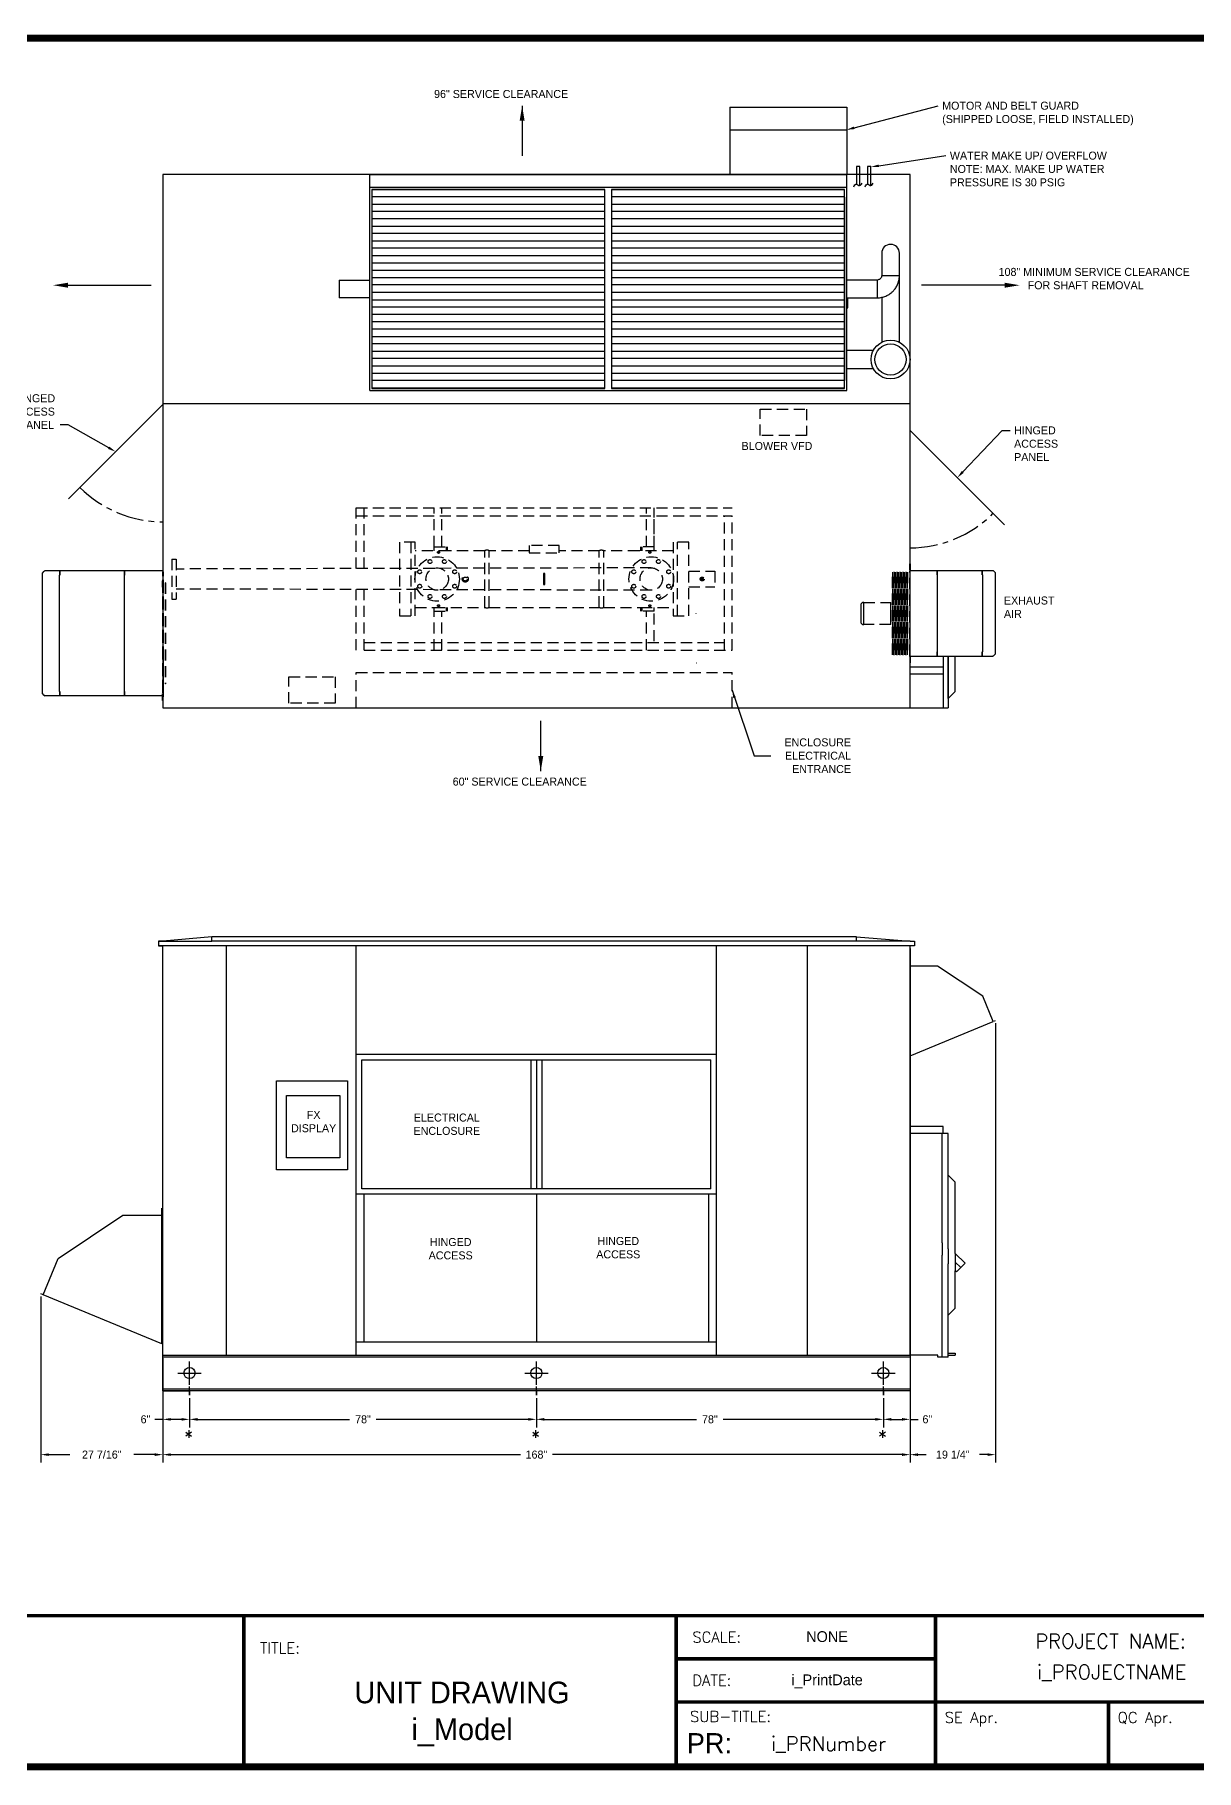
# Model space of a CAD drawing. Header units: inches. Extents: x -268 to 373, y -127 to 277.
# Drawn here: x -51 to 210.2, y -118.4 to 272 of the extents above; entities that cross this region are included whole.
import ezdxf
from ezdxf.enums import TextEntityAlignment as Align

# ---------------------------------------------------------------- set-up
doc = ezdxf.new("R2010")
doc.units = ezdxf.units.IN
doc.header["$MEASUREMENT"] = 0
doc.linetypes.add('CENTER', pattern=[2, 1.25, -0.25, 0.25, -0.25])
doc.linetypes.add('HIDDEN', pattern=[0.375, 0.25, -0.125])
doc.layers.get('0').update_dxf_attribs({"color": 10})
doc.layers.get('Defpoints').update_dxf_attribs({"color": 10})
doc.styles.add('ROMANS', font='romans.shx', dxfattribs={"height": 0.125})
doc.styles.add('SIMPLEX', font='SIMPLEX')
doc.dimstyles.new('STANDARD$0', dxfattribs={"dimtxt": 1, "dimasz": 1, "dimexe": 0.5, "dimexo": 0.5, "dimgap": 1, "dimtad": 0, "dimtih": 1, "dimtoh": 1, "dimdec": 6, "dimzin": 0, "dimdsep": 46, "dimlunit": 5, "dimtxsty": 'Standard', "dimcen": -0.0625, "dimadec": 0, "dimazin": 0, "dimtfac": 1, "dimtdec": 4, "dimtofl": 0, "dimtmove": 0, "dimatfit": 3, "dimfxl": 1, "dimtolj": 1, "dimtzin": 0, "dimarcsym": 0})

# ---------------------------------------------------------------- blocks, each defined once
blk = doc.blocks.new('*D18')
at = {"color": 0, "lineweight": -2, "ltscale": 5}
for p, q in [((145.83, 66.44), (145.83, -49.21)), ((165.07, 49.62), (165.07, -49.21)), ((147.63, -47.41), (149.45, -47.41)), ((163.27, -47.41), (161.45, -47.41))]:
    blk.add_line(p, q, dxfattribs=at)
at = {"color": 0, "ltscale": 5}
for points in [[(147.63, -47.11), (147.63, -47.71), (145.83, -47.41)], [(163.27, -47.11), (163.27, -47.71), (165.07, -47.41)]]:
    blk.add_solid(points, dxfattribs=at)
at = {"layer": 'Defpoints', "color": 0, "ltscale": 5}
for p in [(145.83, 67.06), (165.07, 50.25), (165.07, -47.41)]:
    blk.add_point(p, dxfattribs=at)
at = {"color": 0, "ltscale": 5, "insert": (155.45, -47.41), "char_height": 1.8, "attachment_point": 5}
blk.add_mtext('\\A1;19 1/4"', dxfattribs=at)
blk = doc.blocks.new('*D19')
at = {"color": 0, "lineweight": -2, "ltscale": 5}
for p, q in [((-49.61, -11.84), (-49.61, -49.21)), ((-22.17, -25.69), (-22.17, -49.21)), ((-47.81, -47.41), (-43.09, -47.41)), ((-23.97, -47.41), (-28.69, -47.41))]:
    blk.add_line(p, q, dxfattribs=at)
at = {"color": 0, "ltscale": 5}
for points in [[(-47.81, -47.11), (-47.81, -47.71), (-49.61, -47.41)], [(-23.97, -47.11), (-23.97, -47.71), (-22.17, -47.41)]]:
    blk.add_solid(points, dxfattribs=at)
at = {"layer": 'Defpoints', "color": 0, "ltscale": 5}
for p in [(-49.61, -11.21), (-22.17, -25.06), (-22.17, -47.41)]:
    blk.add_point(p, dxfattribs=at)
at = {"color": 0, "ltscale": 5, "insert": (-35.89, -47.41), "char_height": 1.8, "attachment_point": 5}
blk.add_mtext('\\A1;27 7/16"', dxfattribs=at)

msp = doc.modelspace()

# ---------------------------------------------------------------- linework, layer by layer
at = {"color": 1, "ltscale": 5}
for p, q in [((58.62512, 255.98064), (58.62512, 244.6982)), ((134.51345, 242.30837), (133.78188, 242.30837)), ((133.78188, 242.30837), (133.78188, 238.37677)), ((134.51345, 238.01037), (134.51345, 242.30837)), ((137.0378, 242.30837), (136.30623, 242.30837)), ((136.30623, 242.30837), (136.30623, 238.37677)), ((137.0378, 238.01037), (137.0378, 242.30837)), ((145.83454, 240.52976), (-22.16546, 240.52976)), ((-22.16546, 240.52976), (-22.16546, 120.52976)), ((145.83454, 120.52976), (145.83454, 240.52976)), ((-45.04194, 215.60844), (-24.76826, 215.60844)), ((168.71101, 215.60844), (148.43733, 215.60844)), ((-22.16546, 188.77364), (-43.37867, 167.56044)), ((145.83454, 188.90476), (-22.16546, 188.90476)), ((145.83454, 182.90476), (167.04774, 161.69155)), ((145.77829, 151.50459), (145.77829, 152.94109)), ((145.77829, 152.94109), (145.84079, 152.94109)), ((145.84079, 151.50459), (145.84079, 152.94109)), ((145.84179, 152.94109), (145.84179, 151.50359)), ((-49.23241, 150.88484), (-48.82914, 151.32134)), ((-49.23241, 123.75784), (-49.23241, 150.88484)), ((-48.82914, 151.32134), (-48.77231, 151.32134)), ((-22.04146, 151.38384), (-48.71365, 151.38384)), ((-45.4041, 124.25884), (-45.4041, 150.38384)), ((-45.40373, 124.25884), (-45.40373, 150.38384)), ((-45.35523, 151.32034), (-45.35523, 150.38384)), ((-45.35486, 151.32034), (-45.35523, 151.32034)), ((-45.35523, 150.38384), (-45.35486, 150.38384)), ((-45.35486, 150.38384), (-45.35486, 151.32034)), ((-30.77527, 124.25884), (-30.77527, 150.38384)), ((-30.77471, 124.25884), (-30.77471, 150.38384)), ((-30.75692, 151.32034), (-30.75692, 150.38384)), ((-30.75636, 151.32034), (-30.75636, 151.32134)), ((-30.75636, 150.38384), (-30.75636, 151.32034)), ((-22.22896, 147.69664), (-22.22896, 149.13414)), ((-22.16546, 149.13414), (-22.22796, 149.13414)), ((-22.22796, 147.69764), (-22.22796, 149.13414)), ((-22.16546, 151.79728), (-22.16546, 123.67028)), ((-22.16546, 147.69764), (-22.16546, 149.13414)), ((145.84079, 151.50459), (145.77829, 151.50459)), ((145.77829, 151.50459), (145.77829, 132.12759)), ((145.84179, 151.50359), (145.84179, 151.44109)), ((145.84179, 151.44109), (164.43003, 151.44109)), ((145.84179, 151.44009), (151.9024, 151.44009)), ((151.9024, 151.44009), (151.9024, 151.44109)), ((151.9024, 150.50359), (151.9024, 151.44009)), ((151.90296, 151.44009), (162.08699, 151.44009)), ((151.90296, 151.44009), (151.90296, 150.50359)), ((151.92075, 150.50359), (151.92075, 133.12859)), ((151.92131, 150.50359), (151.92131, 133.12859)), ((162.08699, 150.50359), (162.08699, 151.44009)), ((162.08699, 151.44009), (162.08735, 151.44009)), ((162.08735, 150.50359), (162.08699, 150.50359)), ((162.08735, 151.44009), (164.43095, 151.44009)), ((162.08735, 151.44009), (162.08735, 150.50359)), ((162.13586, 150.50359), (162.13586, 133.12859)), ((162.13623, 150.50359), (162.13623, 133.12859)), ((164.43095, 151.44009), (164.48869, 151.44009)), ((164.48869, 151.44109), (164.54551, 151.44109)), ((164.54551, 151.44109), (164.94879, 151.00459)), ((164.94879, 151.00459), (164.94879, 132.62759)), ((-22.22896, 147.69664), (-22.22896, 147.63414)), ((-22.22796, 147.69764), (-22.16546, 147.69764)), ((-21.97796, 123.04597), (-21.97796, 133.04597)), ((151.9024, 133.12859), (151.9024, 132.19209)), ((151.90296, 132.19209), (151.90296, 133.12859)), ((162.08699, 133.12859), (162.08699, 132.19209)), ((162.08735, 133.12859), (162.08699, 133.12859)), ((162.08735, 132.19209), (162.08735, 133.12859)), ((97.77829, 130.69109), (97.84079, 130.69109)), ((145.84079, 132.12759), (145.77829, 132.12759)), ((145.77829, 132.12759), (145.77829, 130.69109)), ((145.77829, 130.69109), (145.84079, 130.69109)), ((145.84079, 132.12759), (145.84079, 130.69109)), ((145.84179, 132.19209), (151.9024, 132.19209)), ((145.84179, 132.12859), (145.84179, 132.19109)), ((145.84179, 132.19109), (164.43003, 132.19109)), ((145.84179, 132.12859), (145.84179, 130.69109)), ((151.9024, 132.19209), (151.9024, 132.19109)), ((151.90296, 132.19209), (162.08699, 132.19209)), ((162.08699, 132.19209), (162.08735, 132.19209)), ((162.08735, 132.19209), (164.43095, 132.19209)), ((164.43095, 132.19209), (164.48869, 132.19209)), ((164.54551, 132.19109), (164.48869, 132.19109)), ((164.94879, 132.62759), (164.54551, 132.19109)), ((-48.82914, 123.32134), (-49.23241, 123.75784)), ((-48.77231, 123.32134), (-48.82914, 123.32134)), ((-48.71458, 123.32234), (-48.77232, 123.32234)), ((-48.71365, 123.25884), (-48.71365, 123.32134)), ((-22.04146, 123.25884), (-48.71365, 123.25884)), ((-45.35523, 123.32234), (-45.35523, 124.25884)), ((-45.35523, 124.25884), (-45.35486, 124.25884)), ((-45.35486, 123.32234), (-45.35523, 123.32234)), ((-45.35486, 124.25884), (-45.35486, 123.32234)), ((-30.75692, 123.32234), (-30.75692, 124.25884)), ((-30.75636, 124.25884), (-30.75636, 123.32234)), ((-30.75636, 123.32234), (-30.75636, 123.32134)), ((-22.22896, 123.67128), (-22.22896, 123.73378)), ((-22.22896, 122.23378), (-22.22896, 123.67128)), ((-22.22796, 123.67028), (-22.16546, 123.67028)), ((-22.22796, 123.67028), (-22.22796, 122.23378)), ((-22.16546, 122.23378), (-22.22796, 122.23378)), ((-22.16546, 123.67028), (-22.16546, 122.23378)), ((-22.16546, 120.52976), (145.83454, 120.52976)), ((62.8139, 106.32776), (62.8139, 117.6102)), ((-22.16546, 68.06058), (-23.16546, 68.06058)), ((-23.16546, 68.06058), (-23.16546, 67.06058)), ((-23.16546, 68.06058), (-11.16546, 68.06058)), ((-23.16546, 67.06058), (-22.16546, 67.06058)), ((146.83454, 67.06058), (-23.16546, 67.06058)), ((-11.16546, 69.06058), (-22.16546, 68.06058)), ((-22.16546, -25.06442), (-22.16546, 67.06058)), ((-11.16546, 68.06058), (-11.16546, 69.06058)), ((133.83454, 69.06058), (-11.16546, 69.06058)), ((133.83454, 68.06058), (-11.16546, 68.06058)), ((-7.84574, -25.06442), (-7.84574, 67.06058)), ((21.33454, -25.06442), (21.33454, 67.06058)), ((102.33454, -25.06442), (102.33454, 67.06058)), ((122.8023, -25.06442), (122.8023, 67.06058)), ((133.83454, 68.06058), (133.83454, 69.06058)), ((133.83454, 69.06058), (145.83454, 68.06058)), ((145.83454, 68.06058), (133.83454, 68.06058)), ((145.83454, 68.06058), (146.83454, 68.06058)), ((145.83454, -25.06442), (145.83454, 67.06058)), ((146.83454, 68.06058), (146.83454, 67.06058)), ((152.02115, 62.49371), (145.96054, 62.49371)), ((162.20518, 55.68896), (152.02115, 62.49371)), ((164.54878, 50.03102), (162.20518, 55.68896)), ((145.89704, 42.30521), (164.54878, 50.03102)), ((164.66426, 50.08085), (165.06754, 50.2479)), ((21.33454, 42.64659), (102.33454, 42.64659)), ((22.58454, 41.39659), (101.08454, 41.39659)), ((22.58454, 12.39659), (22.58454, 41.39659)), ((60.58454, 41.39659), (60.58454, 12.39659)), ((61.83454, 41.39659), (61.83454, 12.39659)), ((63.08454, 41.39659), (63.08454, 12.39659)), ((101.08454, 12.39659), (101.08454, 41.39659)), ((101.08454, 12.39659), (22.58454, 12.39659)), ((-22.35296, 6.56308), (-22.35296, 7.99958)), ((102.33454, 11.14659), (21.33454, 11.14659)), ((23.08454, -22.06442), (23.08454, 11.14659)), ((100.58454, -22.06442), (100.58454, 11.14659)), ((-45.7293, -3.31795), (-31.13136, 6.43608)), ((-31.13136, 6.43608), (-22.41646, 6.43608)), ((-22.41646, 6.43608), (-22.41546, 6.43608)), ((-22.35296, 6.43608), (-22.41546, 6.43608)), ((-22.35296, -22.50242), (-22.35296, 6.43608)), ((-49.08865, -11.42814), (-45.7293, -3.31795)), ((-49.20414, -11.3783), (-49.60741, -11.21126)), ((-49.14732, -11.40384), (-49.08865, -11.42814)), ((-22.41646, -22.47612), (-49.08865, -11.42814)), ((-22.35296, -22.50242), (-22.41546, -22.50242)), ((21.33454, -22.06442), (102.33454, -22.06442)), ((-22.16546, -25.06442), (145.83454, -25.06442)), ((-22.16546, -33.06442), (-22.16546, -25.06442)), ((-22.16546, -25.43942), (145.83454, -25.43942)), ((145.83454, -25.06442), (145.83454, -33.06442)), ((145.83454, -32.68942), (-22.16546, -32.68942)), ((145.83454, -33.06442), (-22.16546, -33.06442)), ((-22.16546, -33.06442), (-16.16546, -33.06442)), ((-22.16546, -33.68942), (-22.16546, -41.26802)), ((-22.16546, -34.31442), (-22.16546, -49.20749)), ((-16.16546, -34.06442), (-16.16546, -32.06442)), ((-16.16546, -33.06442), (-16.16546, -34.06442)), ((-16.16546, -34.68942), (-16.16546, -41.26802)), ((61.83454, -34.06442), (61.83454, -32.06442)), ((61.83454, -33.06442), (61.83454, -34.06442)), ((61.83454, -34.68942), (61.83454, -41.26802)), ((139.83454, -34.06442), (139.83454, -32.06442)), ((145.83454, -33.06442), (139.83454, -33.06442)), ((139.83454, -33.06442), (139.83454, -34.06442)), ((139.83454, -34.68942), (139.83454, -41.26802)), ((145.83454, -33.68942), (145.83454, -41.26802)), ((145.83454, -34.31442), (145.83454, -49.20749)), ((-16.16546, -35.31442), (-16.16546, -41.26802)), ((61.83454, -35.31442), (61.83454, -41.26802)), ((139.83454, -35.31442), (139.83454, -41.26802)), ((-22.16546, -39.46802), (-23.96546, -39.46802)), ((-17.96546, -39.46802), (-20.36546, -39.46802)), ((-14.36546, -39.46802), (19.83454, -39.46802)), ((60.03454, -39.46802), (25.83454, -39.46802)), ((63.63454, -39.46802), (97.83454, -39.46802)), ((138.03454, -39.46802), (103.83454, -39.46802)), ((141.63454, -39.46802), (144.03454, -39.46802)), ((145.83454, -39.46802), (147.63454, -39.46802)), ((-20.36546, -47.40749), (58.23454, -47.40749)), ((144.03454, -47.40749), (65.43454, -47.40749))]:
    msp.add_line(p, q, dxfattribs=at)
at = {"color": 1, "linetype": 'Continuous'}
for p, q in [((105.35049, 255.65476), (105.35049, 250.56376)), ((105.35049, 255.65476), (131.60049, 255.65476)), ((131.60049, 255.65476), (131.60049, 250.56376)), ((105.35049, 250.56376), (131.60049, 250.56376)), ((105.35049, 250.56376), (105.35049, 240.52976)), ((131.60049, 250.56376), (131.60049, 240.52976)), ((24.35049, 240.52976), (131.60049, 240.52976)), ((24.35049, 237.65476), (24.35049, 240.52976)), ((131.60049, 237.65476), (131.60049, 240.52976)), ((24.35049, 235.40476), (24.35049, 237.65476)), ((24.35049, 237.65476), (131.60049, 237.65476)), ((24.36649, 235.40476), (24.35049, 235.40476)), ((24.35049, 194.15476), (24.35049, 235.40476)), ((24.36649, 194.15476), (24.36649, 235.40476)), ((77.22549, 237.15476), (24.85049, 237.15476)), ((24.85049, 237.15476), (24.85049, 192.40476)), ((77.22549, 237.08462), (24.87376, 237.08462)), ((77.22549, 235.48462), (24.87376, 235.48462)), ((77.22549, 192.40476), (77.22549, 237.15476)), ((131.10049, 237.15476), (78.72549, 237.15476)), ((78.72549, 237.15476), (78.72549, 192.40476)), ((131.10049, 237.08462), (78.74876, 237.08462)), ((131.10049, 235.48462), (78.74876, 235.48462)), ((131.10049, 192.40476), (131.10049, 237.15476)), ((131.58449, 235.40476), (131.60049, 235.40476)), ((131.58449, 194.15476), (131.58449, 235.40476)), ((131.60049, 235.40476), (131.60049, 237.65476)), ((131.60049, 194.15476), (131.60049, 235.40476)), ((77.22549, 233.79573), (24.87376, 233.79573)), ((77.22549, 232.19573), (24.87376, 232.19573)), ((77.22549, 230.50684), (24.87376, 230.50684)), ((131.10049, 233.79573), (78.74876, 233.79573)), ((131.10049, 232.19573), (78.74876, 232.19573)), ((131.10049, 230.50684), (78.74876, 230.50684)), ((77.22549, 228.81795), (24.87376, 228.81795)), ((77.22549, 227.21795), (24.87376, 227.21795)), ((131.10049, 228.81795), (78.74876, 228.81795)), ((131.10049, 227.21795), (78.74876, 227.21795)), ((77.22549, 225.52906), (24.87376, 225.52906)), ((77.22549, 223.92906), (24.87376, 223.92906)), ((131.10049, 225.52906), (78.74876, 225.52906)), ((131.10049, 223.92906), (78.74876, 223.92906)), ((139.45949, 222.79567), (139.45949, 219.79567)), ((143.45949, 219.79567), (143.45949, 222.79567)), ((77.22549, 222.24017), (24.87376, 222.24017)), ((77.22549, 220.55129), (24.87376, 220.55129)), ((77.22549, 218.95129), (24.87376, 218.95129)), ((131.10049, 222.24017), (78.74876, 222.24017)), ((131.10049, 220.55129), (78.74876, 220.55129)), ((131.10049, 218.95129), (78.74876, 218.95129)), ((139.45949, 219.79567), (139.45949, 217.79567)), ((143.45949, 217.79567), (143.45949, 219.79567)), ((17.47549, 216.77976), (17.47549, 212.77968)), ((17.47549, 216.77976), (24.35049, 216.77976)), ((77.22549, 217.2624), (24.87376, 217.2624)), ((77.22549, 215.6624), (24.87376, 215.6624)), ((131.10049, 217.2624), (78.74876, 217.2624)), ((131.10049, 215.6624), (78.74876, 215.6624)), ((138.47549, 216.77976), (131.60049, 216.77976)), ((138.47549, 216.77976), (138.47549, 212.77968)), ((139.45949, 217.79567), (143.45957, 217.79567)), ((143.45949, 202.796), (143.45949, 217.79567)), ((24.35049, 212.77976), (17.47549, 212.77976)), ((77.22549, 213.97351), (24.87376, 213.97351)), ((77.22549, 212.28462), (24.87376, 212.28462)), ((131.10049, 213.97351), (78.74876, 213.97351)), ((131.10049, 212.28462), (78.74876, 212.28462)), ((131.60049, 212.77976), (138.47549, 212.77976)), ((131.85049, 212.52976), (131.60049, 212.52976)), ((131.85049, 210.52976), (131.85049, 212.52976)), ((139.45949, 212.88131), (139.45949, 202.7959)), ((77.22549, 210.68462), (24.87376, 210.68462)), ((77.22549, 208.99573), (24.87376, 208.99573)), ((77.22549, 207.39573), (24.87376, 207.39573)), ((131.10049, 210.68462), (78.74876, 210.68462)), ((131.10049, 208.99573), (78.74876, 208.99573)), ((131.10049, 207.39573), (78.74876, 207.39573)), ((131.60049, 210.52976), (131.85049, 210.52976)), ((77.22549, 205.70684), (24.87376, 205.70684)), ((77.22549, 204.01795), (24.87376, 204.01795)), ((131.10049, 205.70684), (78.74876, 205.70684)), ((131.10049, 204.01795), (78.74876, 204.01795)), ((77.22549, 202.41795), (24.87376, 202.41795)), ((77.22549, 200.72906), (24.87376, 200.72906)), ((77.22549, 199.12906), (24.87376, 199.12906)), ((131.10049, 202.41795), (78.74876, 202.41795)), ((131.10049, 200.72906), (78.74876, 200.72906)), ((131.10049, 199.12906), (78.74876, 199.12906)), ((137.56844, 200.90476), (131.60049, 200.90476)), ((77.22549, 197.44017), (24.87376, 197.44017)), ((77.22549, 195.75129), (24.87376, 195.75129)), ((131.10049, 197.44017), (78.74876, 197.44017)), ((131.10049, 195.75129), (78.74876, 195.75129)), ((131.60049, 196.90476), (137.56844, 196.90476)), ((24.35049, 191.90476), (24.35049, 194.15476)), ((24.36649, 194.15476), (24.35049, 194.15476)), ((24.35049, 191.90476), (131.60049, 191.90476)), ((24.85049, 192.40476), (77.22549, 192.40476)), ((77.22549, 194.15129), (24.87376, 194.15129)), ((77.22549, 192.4624), (24.87376, 192.4624)), ((78.72549, 192.40476), (131.10049, 192.40476)), ((131.10049, 194.15129), (78.74876, 194.15129)), ((131.10049, 192.4624), (78.74876, 192.4624)), ((131.58449, 194.15476), (131.60049, 194.15476)), ((131.60049, 191.90476), (131.60049, 194.15476))]:
    msp.add_line(p, q, dxfattribs=at)
at = {"color": 1, "linetype": 'HIDDEN', "ltscale": 10}
for p, q in [((112.17334, 187.73381), (122.55312, 187.73381)), ((112.17334, 181.80683), (112.17334, 187.73381)), ((122.55312, 187.73381), (122.55312, 181.80683)), ((122.55312, 181.80683), (112.17334, 181.80683)), ((21.33454, 165.52976), (105.83454, 165.52976)), ((21.33454, 151.88327), (21.33454, 165.52976)), ((23.08454, 151.88774), (23.08454, 165.52976)), ((38.83454, 156.77976), (38.83454, 165.52976)), ((40.58454, 156.77976), (40.58454, 165.52976)), ((86.58454, 156.77976), (86.58454, 165.52976)), ((88.33454, 155.90476), (88.33454, 165.52976)), ((88.33454, 156.77976), (88.33454, 165.52976)), ((21.33454, 163.77976), (105.83454, 163.77976)), ((104.08454, 133.52976), (104.08454, 163.77976)), ((105.83454, 133.52976), (105.83454, 163.77976)), ((31.08454, 157.84226), (31.08454, 141.21726)), ((34.58454, 157.84226), (31.08454, 157.84226)), ((33.58454, 157.84226), (33.58454, 141.21726)), ((34.58454, 141.21726), (34.58454, 157.84226)), ((38.83454, 155.90476), (38.83454, 156.77976)), ((38.83454, 156.77976), (41.83454, 156.77976)), ((41.58454, 155.90476), (41.58454, 156.77976)), ((41.83454, 155.90476), (41.83454, 156.77976)), ((60.21204, 157.05976), (60.20954, 155.40476)), ((66.96204, 157.05976), (60.21204, 157.05976)), ((66.95954, 155.40476), (66.96204, 157.05976)), ((85.33454, 155.90476), (85.33454, 156.77976)), ((88.33454, 156.77976), (85.33454, 156.77976)), ((85.58454, 155.90476), (85.58454, 156.77976)), ((88.33454, 155.90476), (88.33454, 156.77976)), ((92.58454, 157.84226), (92.58454, 141.21726)), ((96.08454, 157.84226), (92.58454, 157.84226)), ((93.58454, 141.21726), (93.58454, 157.84226)), ((96.08454, 141.21726), (96.08454, 157.84226)), ((-20.16546, 154.02976), (-20.16546, 145.02976)), ((-20.16546, 154.02976), (-19.16546, 154.02976)), ((-19.16546, 154.02976), (-19.16546, 145.02976)), ((42.30354, 155.90476), (34.58454, 155.90476)), ((50.20954, 155.90476), (42.30354, 155.90476)), ((50.20954, 143.15476), (50.20954, 155.90476)), ((51.20954, 143.15476), (51.20954, 155.90476)), ((60.20954, 155.90476), (51.20954, 155.90476)), ((60.20954, 155.40476), (66.95954, 155.40476)), ((75.95954, 155.90476), (66.95954, 155.90476)), ((75.95954, 143.15476), (75.95954, 155.90476)), ((84.86554, 155.90476), (76.95954, 155.90476)), ((76.95954, 143.15476), (76.95954, 155.90476)), ((92.58454, 155.90476), (84.86554, 155.90476)), ((-22.16546, 124.37733), (-22.16546, 151.12733)), ((-22.16546, 123.94634), (-22.16546, 150.69634)), ((-21.97796, 150.69634), (-22.16546, 150.69634)), ((-21.97796, 124.37733), (-21.97796, 151.12733)), ((-21.97796, 123.94634), (-21.97796, 150.69634)), ((-21.54046, 148.69634), (-21.66546, 148.69634)), ((-21.66546, 148.69634), (-21.66546, 125.94634)), ((-21.54046, 148.69634), (-21.54046, 125.94634)), ((87.64704, 152.05276), (-19.16546, 151.77976)), ((63.45954, 150.77976), (63.45954, 148.27976)), ((63.70954, 150.77976), (63.45954, 150.77976)), ((63.70954, 148.27976), (63.70954, 150.77976)), ((96.08454, 151.27976), (101.96454, 151.27976)), ((101.96454, 151.27976), (101.96454, 147.77976)), ((141.86891, 132.50008), (141.86891, 151.06258)), ((141.92516, 151.06258), (141.92516, 132.50008)), ((142.20641, 132.50008), (142.20641, 151.06258)), ((142.26266, 151.06258), (142.26266, 132.50008)), ((142.54391, 132.50008), (142.54391, 151.06258)), ((142.60016, 151.06258), (142.60016, 132.50008)), ((142.88141, 132.50008), (142.88141, 151.06258)), ((142.93766, 151.06258), (142.93766, 132.50008)), ((143.21891, 132.50008), (143.21891, 151.06258)), ((143.27516, 151.06258), (143.27516, 132.50008)), ((143.55641, 132.50008), (143.55641, 151.06258)), ((143.61266, 151.06258), (143.61266, 132.50008)), ((143.89391, 132.50008), (143.89391, 151.06258)), ((143.95016, 151.06258), (143.95016, 132.50008)), ((144.23141, 132.50008), (144.23141, 151.06258)), ((144.28766, 151.06258), (144.28766, 132.50008)), ((144.56891, 132.50008), (144.56891, 151.06258)), ((144.62516, 151.06258), (144.62516, 132.50008)), ((144.90641, 132.50008), (144.90641, 151.06258)), ((144.96266, 151.06258), (144.96266, 132.50008)), ((145.24391, 132.50008), (145.24391, 151.06258)), ((145.30016, 151.06258), (145.30016, 132.50008)), ((145.83454, 151.28758), (145.77829, 151.28758)), ((145.77829, 132.27508), (145.77829, 151.28758)), ((145.83454, 132.27508), (145.83454, 151.28758)), ((-21.97796, 147.0277), (-22.16546, 147.0277)), ((-20.16546, 145.02976), (-19.16546, 145.02976)), ((87.64704, 147.00676), (-19.16546, 147.27976)), ((21.33454, 133.52976), (21.33454, 147.17624)), ((23.08454, 133.52976), (23.08454, 147.17177)), ((63.45954, 148.27976), (63.70954, 148.27976)), ((96.08454, 147.77976), (101.96454, 147.77976)), ((31.08454, 141.21726), (34.58454, 141.21726)), ((34.58454, 143.15476), (38.83454, 143.15476)), ((38.83454, 142.27976), (38.83454, 143.15476)), ((38.83454, 143.15476), (50.2097, 143.15476)), ((38.83454, 142.27976), (41.83454, 142.27976)), ((38.83454, 133.52976), (38.83454, 142.27976)), ((40.58454, 133.52976), (40.58454, 142.27976)), ((41.58454, 142.27976), (41.58454, 143.15476)), ((41.83454, 142.27976), (41.83454, 143.15476)), ((51.20954, 143.15476), (75.95954, 143.15476)), ((76.95954, 143.15476), (85.33454, 143.15476)), ((85.33454, 142.27976), (85.33454, 143.15476)), ((85.33454, 143.15476), (92.58454, 143.15476)), ((88.33454, 142.27976), (85.33454, 142.27976)), ((85.58454, 142.27976), (85.58454, 143.15476)), ((86.58454, 133.52976), (86.58454, 142.27976)), ((88.33454, 142.27976), (88.33454, 143.15476)), ((88.33454, 135.52976), (88.33454, 143.15476)), ((92.58454, 141.21726), (96.08454, 141.21726)), ((97.77829, 141.78133), (97.77829, 141.81609)), ((97.77829, 141.78133), (97.77829, 141.78133)), ((134.75329, 143.60945), (134.75329, 141.78133)), ((134.75329, 141.78133), (134.75329, 139.9532)), ((135.42829, 144.28445), (141.50329, 144.28445)), ((135.42829, 141.78133), (135.42829, 144.28445)), ((135.42829, 139.2782), (135.42829, 141.78133)), ((141.50329, 141.78133), (141.50329, 144.28445)), ((141.50329, 139.2782), (141.50329, 141.78133)), ((145.77829, 141.78133), (145.77829, 141.81609)), ((145.77829, 141.78133), (145.77829, 141.78133)), ((-22.16546, 137.31902), (-22.16546, 137.32366)), ((-22.16546, 137.32366), (-22.16546, 137.32134)), ((-22.16546, 137.32134), (-22.16546, 137.30278)), ((-22.16546, 137.32134), (-22.16546, 137.31902)), ((-22.16546, 137.30278), (-22.16546, 137.31206)), ((-22.16546, 137.31206), (-22.16546, 137.31206)), ((-22.16546, 137.31206), (-22.16546, 137.30278)), ((141.50329, 139.2782), (135.42829, 139.2782)), ((-22.16546, 133.6527), (-22.16546, 133.63414)), ((23.08454, 135.27976), (104.08454, 135.27976)), ((23.08454, 133.52976), (105.83454, 133.52976)), ((145.83454, 132.27508), (145.77829, 132.27508)), ((-21.54046, 125.94634), (-21.66546, 125.94634)), ((21.33454, 128.52976), (105.83454, 128.52976)), ((21.33454, 120.52976), (21.33454, 128.52976)), ((105.83454, 120.52976), (105.83454, 128.52976)), ((-21.97796, 124.37733), (-22.16546, 124.37733)), ((-21.97796, 123.94634), (-22.16546, 123.94634)), ((-22.35296, -21.40817), (-22.35296, 5.34183)), ((-22.16546, 5.34183), (-22.35296, 5.34183)), ((-22.35296, -21.40817), (-22.35296, 5.34183)), ((-22.16546, 5.34183), (-22.35296, 5.34183)), ((-22.16546, -21.40817), (-22.16546, 5.34183)), ((-22.16546, -21.40817), (-22.16546, 5.34183)), ((-22.35296, -8.03317), (-22.35296, -7.99619)), ((-22.35296, -8.03317), (-22.35296, -7.99619)), ((-22.35296, -8.03317), (-22.35296, -8.03317)), ((-22.35296, -8.03317), (-22.35296, -8.03317)), ((-22.16546, -21.40817), (-22.35296, -21.40817)), ((-22.16546, -21.40817), (-22.35296, -21.40817)), ((37.08454, -25.06442), (86.58454, -25.06442))]:
    msp.add_line(p, q, dxfattribs=at)
at = {"color": 1}
for p, q in [((153.30243, 129.73929), (145.83454, 129.73929)), ((153.30243, 132.19209), (153.30243, 120.52976)), ((154.41336, 132.19209), (154.41336, 120.52976)), ((154.41336, 122.66444), (154.41336, 132.19209)), ((155.98555, 124.23663), (155.98555, 132.19209)), ((153.30243, 128.1671), (145.83454, 128.1671)), ((155.98555, 124.23663), (154.41336, 122.66444)), ((97.83454, 120.52976), (106.41336, 120.52976)), ((145.83454, 120.52976), (154.41336, 120.52976)), ((153.30243, 26.38046), (145.83454, 26.38046)), ((154.41336, 24.85253), (145.83454, 24.85253)), ((153.0685, 0.21179), (153.0685, 24.85253)), ((153.30243, 24.85253), (153.30243, 26.38046)), ((154.41336, -1.13307), (154.41336, 24.85253)), ((155.98555, 13.84722), (154.41336, 15.41941)), ((155.98555, -2.15308), (155.98555, 13.84722)), ((153.0685, 0.21179), (153.0685, -2.56747)), ((153.0685, -25.45747), (153.0685, -2.56747)), ((154.41336, -1.13307), (154.41336, -4.47186)), ((158.20144, -4.36897), (155.98555, -2.15308)), ((155.98555, -2.15308), (155.98555, -6.04405)), ((154.41336, -25.45747), (154.41336, -4.47186)), ((157.2287, -5.34172), (155.98555, -4.09857)), ((155.98555, -14.45215), (155.98555, -6.04405)), ((156.25596, -6.31446), (155.98555, -6.04405)), ((158.20144, -4.36897), (156.25596, -6.31446)), ((155.98555, -14.45215), (154.41336, -16.02434)), ((-16.16546, -31.68942), (-16.16546, -26.43942)), ((61.83454, -31.68942), (61.83454, -26.43942)), ((139.83454, -31.68942), (139.83454, -26.43942)), ((152.05508, -25.06442), (145.83454, -25.06442)), ((152.05508, -25.45747), (152.05508, -25.06442)), ((154.41336, -25.45747), (152.05508, -25.45747)), ((154.41336, -24.59296), (155.98555, -24.59296)), ((154.41336, -25.06442), (155.98555, -25.06442)), ((155.98555, -24.59296), (155.98555, -25.06442)), ((-18.79046, -29.06442), (-13.54046, -29.06442)), ((59.20954, -29.06442), (64.45954, -29.06442)), ((137.20954, -29.06442), (142.45954, -29.06442))]:
    msp.add_line(p, q, dxfattribs=at)
at = {"ltscale": 5}
for p, q in [((105.83454, 124.52976), (110.77135, 109.78943)), ((110.77135, 109.78943), (114.56549, 109.78943)), ((3.38465, 36.63092), (19.38465, 36.63092)), ((3.38465, 16.63092), (3.38465, 36.63092)), ((19.38465, 36.63092), (19.38465, 18.63092)), ((5.60599, 33.33816), (17.60599, 33.33816)), ((5.60599, 19.33816), (5.60599, 33.33816)), ((17.60599, 33.33816), (17.60599, 19.33816)), ((19.38465, 16.63092), (3.38465, 16.63092)), ((17.60599, 19.33816), (5.60599, 19.33816)), ((19.38465, 18.63092), (19.38465, 16.63092)), ((61.83454, 11.14659), (61.83454, -22.06442))]:
    msp.add_line(p, q, dxfattribs=at)
at = {"lineweight": 30}
for p, q in [((-3.95055, -117.62395), (-3.95055, -83.60395)), ((93.24945, -83.60395), (287.64945, -83.60395)), ((93.24945, -117.62395), (93.24945, -83.60395)), ((151.56945, -83.60395), (151.56945, -117.62395)), ((151.56945, -93.32395), (93.24945, -93.32395)), ((287.64945, -103.04395), (93.24945, -103.04395)), ((190.44945, -103.04395), (190.44945, -117.62395))]:
    msp.add_line(p, q, dxfattribs=at)
at = {"const_width": 1.5552}
msp.add_lwpolyline([(-256.67055, -117.62395), (365.40945, -117.62395), (365.40945, 271.17605), (-256.67055, 271.17605), (-256.67055, -117.62395)], dxfattribs=at)
at = {"color": 1, "ltscale": 5}
for points in [[(133.30916, 251.02226), (152.16462, 255.98905)], [(138.81466, 242.47059), (153.89281, 244.75873)], [(-34.33939, 179.05219), (-43.43384, 184.18826), (-45.23384, 184.18826)], [(157.6781, 173.6058), (166.53165, 182.96526), (168.33165, 182.96526)]]:
    msp.add_lwpolyline(points, dxfattribs=at)
at = {"color": 1, "linetype": 'HIDDEN', "ltscale": 10}
for points in [[(-22.16546, 133.6527), (-22.16546, 133.65038), (-22.16546, 133.65502)], [(-22.16546, 133.63414), (-22.16546, 133.64342), (-22.16546, 133.64342)], [(6.19476, 127.5422), (16.57454, 127.5422), (16.57454, 121.61522), (6.19476, 121.61522)]]:
    msp.add_lwpolyline(points, close=True, dxfattribs=at)
at = {"lineweight": 30, "const_width": 0.7776}
for points in [[(365.40945, -83.60395), (-101.15055, -83.60395), (-101.15055, -117.62395)], [(-3.95055, -83.60395), (-3.95055, -117.62395)], [(93.24945, -83.60395), (93.24945, -117.62395)], [(151.56945, -83.60395), (151.56945, -117.62395)], [(151.56945, -93.32395), (93.24945, -93.32395)], [(287.64945, -103.04395), (93.24945, -103.04395)], [(190.44945, -103.04395), (190.44945, -117.62395)]]:
    msp.add_lwpolyline(points, dxfattribs=at)
at = {"color": 1, "linetype": 'Continuous'}
for radius in [4.375, 3.5]:
    msp.add_circle((141.45954, 198.90476), radius, dxfattribs=at)
at = {"color": 1, "linetype": 'HIDDEN', "ltscale": 10}
for centre, radius in [((39.52204, 149.52976), 5), ((37.89604, 153.45576), 0.44), ((39.83454, 155.52976), 0.225), ((41.14804, 153.45576), 0.44), ((87.64704, 149.52976), 5), ((86.02104, 153.45576), 0.44), ((87.33454, 155.52976), 0.225), ((89.27304, 153.45576), 0.44), ((35.59604, 151.15576), 0.44), ((35.59604, 147.90376), 0.44), ((39.52204, 149.52976), 2.523), ((43.44804, 151.15576), 0.44), ((43.44804, 147.90376), 0.44), ((45.83454, 149.52976), 0.6875), ((45.83454, 149.52976), 0.45), ((83.72104, 151.15576), 0.44), ((83.72104, 147.90376), 0.44), ((87.64704, 149.52976), 2.523), ((91.57304, 151.15576), 0.44), ((91.57304, 147.90376), 0.44), ((99.11454, 149.52976), 0.4375), ((99.11454, 149.52976), 0.2075), ((37.89604, 145.60376), 0.44), ((41.14804, 145.60376), 0.44), ((86.02104, 145.60376), 0.44), ((89.27304, 145.60376), 0.44), ((39.83454, 143.52976), 0.225), ((87.33454, 143.52976), 0.225)]:
    msp.add_circle(centre, radius, dxfattribs=at)
at = {"color": 1, "ltscale": 5}
for centre in [(-16.16546, -29.06442), (61.83454, -29.06442), (139.83454, -29.06442)]:
    msp.add_circle(centre, 1.25, dxfattribs=at)
at = {"color": 1, "linetype": 'Continuous'}
msp.add_arc((141.45949, 222.79567), 2, 0, 180, dxfattribs=at)
at = {"color": 1, "linetype": 'CENTER', "ltscale": 5}
for centre, start, end in [((-22.16546, 188.77364), 225, 270), ((145.83454, 182.90476), 270, 315)]:
    msp.add_arc(centre, 26.3684, start, end, dxfattribs=at)
at = {"color": 1, "linetype": 'HIDDEN', "ltscale": 10}
for centre, radius, start, end in [((50.70954, 154.9684), 1.06149, 61.8983994, 118.1016006), ((76.45954, 154.58575), 1.4106, 69.2396566, 110.7603434), ((141.89704, 151.06258), 0.02813, 0, 180), ((142.23454, 151.06258), 0.02813, 0, 180), ((142.57204, 151.06258), 0.02813, 0, 180), ((142.90954, 151.06258), 0.02813, 0, 180), ((143.24704, 151.06258), 0.02813, 0, 180), ((143.58454, 151.06258), 0.02813, 0, 180), ((143.92204, 151.06258), 0.02813, 0, 180), ((144.25954, 151.06258), 0.02813, 0, 180), ((144.59704, 151.06258), 0.02813, 0, 180), ((144.93454, 151.06258), 0.02813, 0, 180), ((145.27204, 151.06258), 0.02813, 0, 180), ((50.70962, 144.32896), 1.2762, 246.9301186, 293.0618417), ((76.45954, 144.17349), 1.13482, 243.8578794, 296.1421206), ((135.42829, 143.60945), 0.675, 90, 180), ((135.42829, 139.9532), 0.675, 180, 270), ((141.89704, 132.50008), 0.02813, 180, 0), ((142.23454, 132.50008), 0.02813, 180, 0), ((142.57204, 132.50008), 0.02813, 180, 0), ((142.90954, 132.50008), 0.02813, 180, 0), ((143.24704, 132.50008), 0.02813, 180, 0), ((143.58454, 132.50008), 0.02813, 180, 0), ((143.92204, 132.50008), 0.02813, 180, 0), ((144.25954, 132.50008), 0.02813, 180, 0), ((144.59704, 132.50008), 0.02813, 180, 0), ((144.93454, 132.50008), 0.02813, 180, 0), ((145.27204, 132.50008), 0.02813, 180, 0)]:
    msp.add_arc(centre, radius, start, end, dxfattribs=at)
at = {"color": 1, "ltscale": 5}
for centre, radius, start, end in [((-48.71114, 151.32266), 0.06123, 92.3554853, 182.1760952), ((-45.35426, 151.32038), 0.000964, 92.3554853, 182.1760952), ((-45.35399, 151.32051), 0.000884, 110.6112167, 191.2782893), ((-30.75605, 151.32051), 0.000884, 110.6112172, 191.2782894), ((151.90209, 151.44026), 0.000884, 348.7217105, 69.3887829), ((162.08639, 151.44013), 0.000964, 357.8239048, 87.6445143), ((162.08612, 151.44026), 0.000884, 348.7217105, 69.3887829), ((164.42999, 151.44013), 0.000964, 357.8239048, 87.6445143), ((151.90209, 132.19192), 0.000884, 290.6112171, 11.2782895), ((162.08639, 132.19205), 0.000964, 272.3554857, 2.1760952), ((162.08612, 132.19192), 0.000884, 290.6112171, 11.2782895), ((164.42999, 132.19205), 0.000964, 272.3554857, 2.1760952), ((-48.71114, 123.32001), 0.06123, 177.8239048, 267.6445147), ((-48.71361, 123.3223), 0.000964, 177.8239048, 267.6445147), ((-45.35426, 123.3223), 0.000964, 177.8239048, 267.6445147), ((-45.35399, 123.32217), 0.000884, 168.7217107, 249.3887833), ((-30.75605, 123.32217), 0.000884, 168.7217106, 249.3887828)]:
    msp.add_arc(centre, radius, start, end, dxfattribs=at)
for points, knots in [([(133.21025, 237.76031), (133.18692, 238.06338), (133.88245, 238.69655), (134.33499, 237.68158), (134.89679, 238.26455), (135.04544, 238.5267)], [0, 0, 0, 0, 0.911873942, 1.455399823, 2.359498146, 2.359498146, 2.359498146, 2.359498146]), ([(135.7346, 237.76031), (135.71127, 238.06338), (136.4068, 238.69655), (136.85934, 237.68158), (137.42114, 238.26455), (137.5698, 238.5267)], [0, 0, 0, 0, 0.911873942, 1.455399823, 2.359498146, 2.359498146, 2.359498146, 2.359498146]), ([(145.77829, 151.50459), (145.77904, 151.49717), (145.78056, 151.48237), (145.7923, 151.46285), (145.80942, 151.44849), (145.8271, 151.44186), (145.83812, 151.44128), (145.84179, 151.44109)], [0, 0, 0, 0, 0.223049751, 0.445131334, 0.667212557, 0.889293597, 1, 1, 1, 1]), ([(-22.16546, 147.69764), (-22.16622, 147.69022), (-22.16774, 147.67542), (-22.17948, 147.6559), (-22.1966, 147.64154), (-22.21428, 147.63491), (-22.2253, 147.63433), (-22.22896, 147.63414)], [0, 0, 0, 0, 0.223049751, 0.445131334, 0.667212557, 0.889293597, 1, 1, 1, 1]), ([(145.77829, 132.12759), (145.77904, 132.13501), (145.78056, 132.14981), (145.7923, 132.16933), (145.80942, 132.18369), (145.8271, 132.19032), (145.83812, 132.1909), (145.84179, 132.19109)], [0, 0, 0, 0, 0.223049751, 0.445131334, 0.667212557, 0.889293597, 1, 1, 1, 1]), ([(-22.16546, 123.67028), (-22.16622, 123.67769), (-22.16774, 123.6925), (-22.17948, 123.71201), (-22.1966, 123.72638), (-22.21428, 123.73301), (-22.2253, 123.73358), (-22.22896, 123.73378)], [0, 0, 0, 0, 0.223049751, 0.445131334, 0.667212557, 0.889293597, 1, 1, 1, 1])]:
    msp.add_open_spline(points, degree=3, knots=knots, dxfattribs=at)
at = {"color": 1, "linetype": 'Continuous'}
for points, knots in [([(138.47549, 212.77976), (138.85546, 212.78305), (139.17063, 212.81839), (139.50141, 212.89038), (139.80687, 212.95685), (140.12564, 213.05458), (140.42161, 213.17975), (140.67303, 213.28607), (140.90801, 213.4122), (141.13658, 213.55797), (141.29895, 213.66153), (141.4581, 213.77501), (141.60859, 213.89614), (141.77756, 214.03214), (141.93563, 214.1778), (142.0843, 214.3351), (142.27899, 214.54109), (142.45755, 214.76705), (142.61537, 215.00159), (142.77609, 215.24046), (142.91529, 215.48822), (143.03211, 215.75437), (143.16398, 216.0548), (143.26732, 216.37865), (143.3383, 216.68988), (143.41957, 217.04621), (143.45843, 217.386), (143.45949, 217.79567)], [0, 0, 0, 0, 0.132188095, 0.132188095, 0.132188095, 0.254254776, 0.254254776, 0.254254776, 0.357946984, 0.357946984, 0.357946984, 0.43161097, 0.43161097, 0.43161097, 0.514315633, 0.514315633, 0.514315633, 0.622621365, 0.622621365, 0.622621365, 0.732924826, 0.732924826, 0.732924826, 0.857441078, 0.857441078, 0.857441078, 1, 1, 1, 1]), ([(139.45949, 217.79567), (139.46009, 217.66823), (139.44316, 217.56185), (139.40497, 217.45403), (139.37379, 217.36601), (139.32843, 217.27703), (139.27378, 217.19894), (139.22709, 217.13224), (139.17362, 217.07348), (139.11148, 217.02099), (139.03437, 216.95584), (138.94392, 216.90036), (138.85304, 216.86055), (138.7357, 216.80915), (138.61765, 216.78388), (138.47549, 216.77976)], [0, 0, 0, 0, 0.222409477, 0.222409477, 0.222409477, 0.403964228, 0.403964228, 0.403964228, 0.559034791, 0.559034791, 0.559034791, 0.751497948, 0.751497948, 0.751497948, 1, 1, 1, 1])]:
    msp.add_open_spline(points, degree=3, knots=knots, dxfattribs=at)
at = {"color": 1, "ltscale": 5}
for points in [[(145.84079, 151.50459), (145.84179, 151.50359)], [(-22.22796, 147.69764), (-22.22896, 147.69664)], [(145.84079, 132.12759), (145.84179, 132.12859)], [(-22.22796, 123.67028), (-22.22896, 123.67128)], [(-22.41546, -22.50242), (-22.41646, -22.47612)]]:
    msp.add_open_spline(points, degree=1, dxfattribs=at)
for points in [[(59.1899, 252.59199), (58.62512, 255.98064), (58.06035, 252.59199)], [(133.38558, 250.73216), (131.56854, 250.56376), (133.23274, 251.31237)], [(138.85968, 242.17399), (137.03504, 242.20053), (138.76965, 242.76719)], [(-43.45329, 216.17322), (-46.84194, 215.60844), (-43.45329, 215.04367)], [(-45.04194, 215.90844), (-46.84194, 215.60844), (-45.04194, 215.30844)], [(167.12236, 215.04367), (170.51101, 215.60844), (167.12236, 216.17322)], [(168.71101, 215.90844), (170.51101, 215.60844), (168.71101, 215.30844)], [(-34.19187, 179.31341), (-32.77207, 178.16704), (-34.48692, 178.79096)], [(157.89604, 173.39964), (156.44114, 172.29816), (157.46016, 173.81196)], [(106.09905, 122.7242), (105.83454, 124.52976), (106.67034, 122.90759)], [(62.24913, 109.71641), (62.8139, 106.32776), (63.37868, 109.71641)], [(-20.36546, -39.16802), (-20.36546, -39.76802), (-22.16546, -39.46802)], [(-17.96546, -39.16802), (-17.96546, -39.76802), (-16.16546, -39.46802)], [(-14.36546, -39.16802), (-14.36546, -39.76802), (-16.16546, -39.46802)], [(60.03454, -39.16802), (60.03454, -39.76802), (61.83454, -39.46802)], [(63.63454, -39.16802), (63.63454, -39.76802), (61.83454, -39.46802)], [(138.03454, -39.16802), (138.03454, -39.76802), (139.83454, -39.46802)], [(141.63454, -39.16802), (141.63454, -39.76802), (139.83454, -39.46802)], [(144.03454, -39.16802), (144.03454, -39.76802), (145.83454, -39.46802)], [(-20.36546, -47.10749), (-20.36546, -47.70749), (-22.16546, -47.40749)], [(144.03454, -47.10749), (144.03454, -47.70749), (145.83454, -47.40749)]]:
    msp.add_solid(points, dxfattribs=at)

# ---------------------------------------------------------------- texts
at = {"color": 1}
for s, p in [('96" SERVICE CLEARANCE', (38.82178, 257.72329)), ('(SHIPPED LOOSE, FIELD INSTALLED)', (153.06462, 252.08905)), ('MOTOR AND BELT GUARD', (153.06462, 255.08905)), ('WATER MAKE UP/ OVERFLOW', (154.79281, 243.85873)), ('NOTE: MAX. MAKE UP WATER', (154.79281, 240.85873)), ('PRESSURE IS 30 PSIG', (154.79281, 237.85873)), ('108" MINIMUM SERVICE CLEARANCE', (165.75198, 217.70844)), ('FOR SHAFT REMOVAL', (172.28324, 214.70844)), ('ACCESS', (-56.33384, 186.28826)), ('HINGED', (-55.73384, 189.28826)), ('PANEL', (-54.53384, 183.28826)), ('HINGED', (169.23165, 182.06526)), ('BLOWER VFD', (107.9626, 178.55806)), ('ACCESS', (169.23165, 179.06526)), ('PANEL', (169.23165, 176.06526)), ('60" SERVICE CLEARANCE', (43.01056, 103.06972))]:
    msp.add_text(s, height=1.8, dxfattribs=at).set_placement(p)
at = {"color": 1, "style": 'ROMANS'}
for p in [(-17.37565, -44.92629), (60.62435, -44.92629), (138.62435, -44.92629)]:
    msp.add_text('*', height=2.99066, dxfattribs=at).set_placement(p)
at = {"lineweight": 30, "style": 'SIMPLEX'}
for s, p in [('TITLE:', (-0.30555, -92.10895)), ('SCALE:', (96.89445, -89.67895)), ('DATE:', (96.89445, -99.39895)), ('SUB-TITLE:', (96.36788, -107.51545)), ('SE Apr.', (153.6356, -107.74128)), ('QC Apr.', (192.5156, -107.74128))]:
    msp.add_text(s, height=2.43, dxfattribs=at).set_placement(p)
at = {"lineweight": 30}
for s, height, p in [('NONE', 2.43, (127.17926, -89.55057)), ('i_PrintDate', 2.43, (127.17926, -99.27057)), ('UNIT DRAWING', 4.86, (45.10872, -103.32917)), ('i_Model', 4.86, (45.10872, -111.61232))]:
    msp.add_text(s, height=height, dxfattribs=at).set_placement(p, align=Align.CENTER)
at = {"lineweight": 30, "style": 'SIMPLEX'}
for s, p in [('PROJECT NAME:', (190.93754, -90.97474)), ('i_PROJECTNAME', (191.18292, -97.88195)), ('i_PRNumber', (127.52011, -114.04375))]:
    msp.add_text(s, height=3.22704, dxfattribs=at).set_placement(p, align=Align.CENTER)
at = {"lineweight": 30}
msp.add_text('PR:', height=4.55625, dxfattribs=at).set_placement((105.81497, -114.60523), align=Align.RIGHT)
at = {"color": 1, "ltscale": 5, "char_height": 1.8}
for s, insert, attachment_point in [('EXHAUST\\PAIR', (166.94977, 145.59926), 1), ('ENCLOSURE\\PELECTRICAL\\PENTRANCE', (132.57352, 105.86756), 9), ('FX\\PDISPLAY', (11.74161, 27.49352), 5), ('ELECTRICAL\\PENCLOSURE', (41.69091, 26.89659), 5), ('HINGED\\PACCESS', (42.55751, -1.10541), 5), ('HINGED\\PACCESS', (80.23669, -0.86557), 5), ('\\A1;6"', (-26.06546, -39.46802), 5), ('\\A1;78"', (22.83454, -39.46802), 5), ('\\A1;78"', (100.83454, -39.46802), 5), ('\\A1;6"', (149.73454, -39.46802), 5), ('\\A1;168"', (61.83454, -47.40749), 5)]:
    msp.add_mtext(s, dxfattribs=dict(at, insert=insert, attachment_point=attachment_point))

# ---------------------------------------------------------------- dimensions: what is measured, and where the dimension line sits
at = {"color": 1, "ltscale": 5}
dim = msp.add_linear_dim(base=(165.06754, -47.40749), p1=(145.83454, 67.06058), p2=(165.06754, 50.2479), dimstyle='STANDARD$0', override={"dimscale": 10, "dimtxt": 0.18, "dimasz": 0.18, "dimexe": 0.18, "dimexo": 0.0625, "dimgap": 0.09, "dimdec": 4, "dimpost": '"', "dimcen": -0.2, "dimfrac": 2}, dxfattribs=at)
dim.commit()
dim.dimension.update_dxf_attribs({"geometry": '*D18', "text_midpoint": (155.45104, -47.40749), "dimtype": 160})
dim = msp.add_linear_dim(base=(-22.165464, -47.407488), p1=(-49.60741, -11.211259), p2=(-22.165464, -25.06442), dimstyle='STANDARD$0', override={"dimscale": 10, "dimtxt": 0.18, "dimasz": 0.18, "dimexe": 0.18, "dimexo": 0.0625, "dimgap": 0.09, "dimdec": 4, "dimpost": '"', "dimcen": -0.2, "dimfrac": 2}, dxfattribs=at)
dim.commit()
dim.dimension.update_dxf_attribs({"geometry": '*D19', "text_midpoint": (-35.886437, -47.407488)})

doc.saveas('drawing.dxf')
